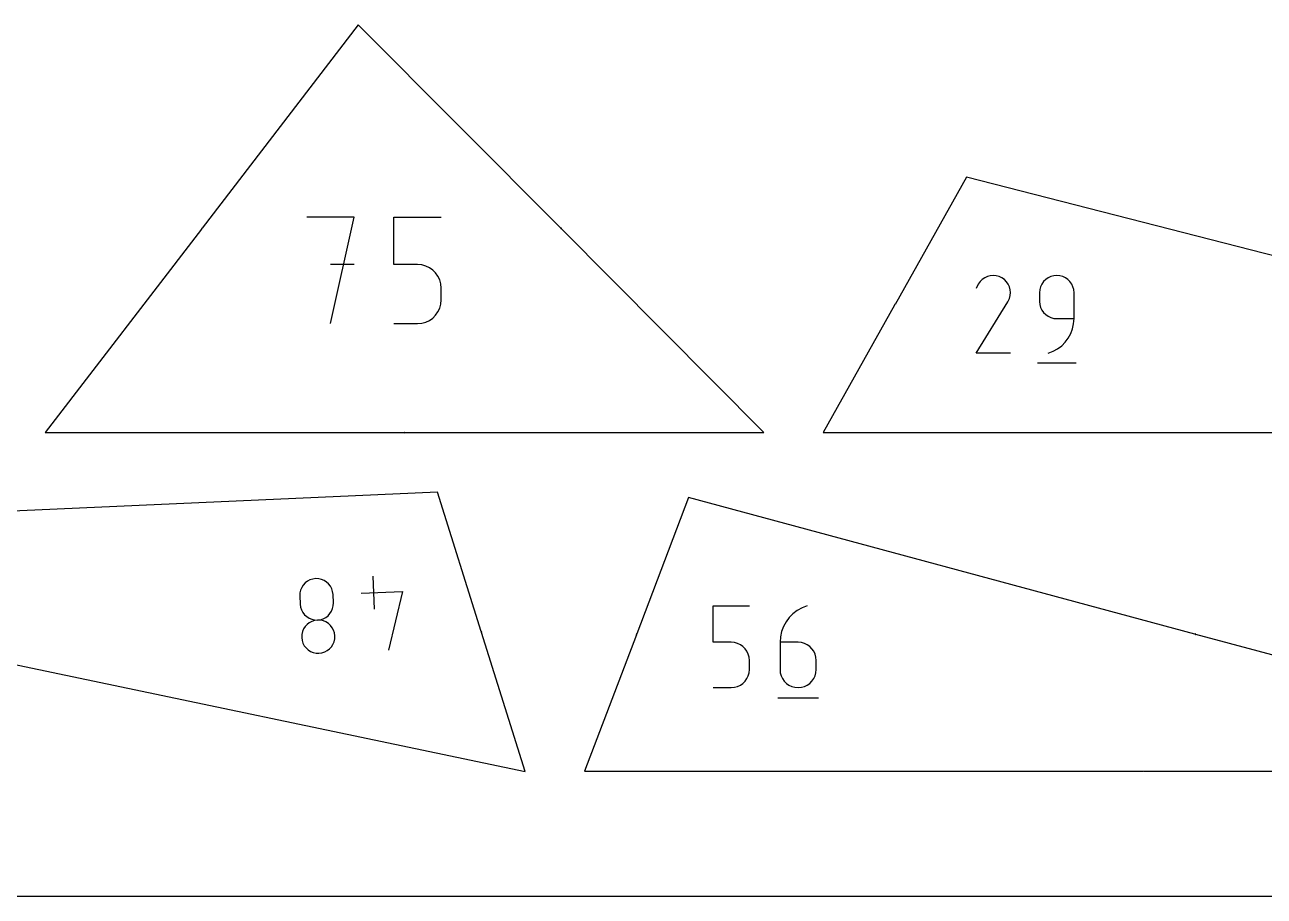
# Model space of a CAD drawing. Extents: x 0 to 200, y 0 to 297.
# Drawn here: x 39.5 to 105.9, y 0 to 46.6 of the extents above; entities that cross this region are included whole.
import ezdxf

# ---------------------------------------------------------------- set-up
doc = ezdxf.new("R2010")
doc.units = 0

msp = doc.modelspace()

# ---------------------------------------------------------------- linework, layer by layer
at = {"layer": 'annotation', "color": 1}
for p, q in [((57.158679, 36.338413), (54.62571, 36.338413)), ((55.892373, 30.642358), (57.158679, 36.338413)), ((59.294878, 33.801872), (59.294878, 36.338413)), ((59.294878, 36.338413), (61.824632, 36.338413)), ((48.999283, 35.731939), (48.995156, 35.726564)), ((49.009307, 35.719969), (48.999283, 35.731939)), ((49.004666, 35.727805), (49.002602, 35.725118)), ((68.233974, 35.725759), (68.235863, 35.723861)), ((68.235863, 35.723861), (68.235863, 35.723861)), ((68.235863, 35.723861), (68.236233, 35.723551)), ((68.236233, 35.723551), (68.23664, 35.723318)), ((68.23664, 35.723318), (68.237075, 35.723163)), ((68.237075, 35.723163), (68.237526, 35.723084)), ((68.237526, 35.723084), (68.237983, 35.723083)), ((68.237983, 35.723083), (68.238435, 35.72316)), ((68.238435, 35.72316), (68.238871, 35.723314)), ((68.238714, 35.730478), (68.242519, 35.734267)), ((68.240603, 35.728581), (68.238714, 35.730478)), ((68.238871, 35.723314), (68.23928, 35.723546)), ((68.23928, 35.723546), (68.239652, 35.723855)), ((68.239652, 35.723855), (68.240597, 35.724796)), ((68.240597, 35.724796), (68.240908, 35.725167)), ((68.240597, 35.724796), (68.240597, 35.724796)), ((68.240912, 35.728209), (68.240603, 35.728581)), ((68.240908, 35.725167), (68.241141, 35.725574)), ((68.241143, 35.727801), (68.240912, 35.728209)), ((68.241141, 35.725574), (68.241296, 35.726009)), ((68.241298, 35.727366), (68.241143, 35.727801)), ((68.241296, 35.726009), (68.241374, 35.726459)), ((68.241375, 35.726915), (68.241298, 35.727366)), ((68.241374, 35.726459), (68.241375, 35.726915)), ((68.242519, 35.734267), (68.246298, 35.730472)), ((68.242835, 35.716859), (68.253271, 35.723467)), ((68.249466, 35.719679), (68.247575, 35.721578)), ((68.253271, 35.723467), (68.249488, 35.727267)), ((57.158679, 33.801872), (55.892373, 33.801872)), ((60.559755, 33.801872), (59.294878, 33.801872)), ((60.78687, 33.78157), (60.559755, 33.801872)), ((61.000731, 33.723019), (60.78687, 33.78157)), ((61.197744, 33.62975), (61.000731, 33.723019)), ((61.374311, 33.505293), (61.197744, 33.62975)), ((61.526838, 33.35318), (61.374311, 33.505293)), ((61.65173, 33.176941), (61.526838, 33.35318)), ((91.221332, 33.205416), (91.06939, 33.164652)), ((91.378448, 33.220004), (91.221332, 33.205416)), ((91.537231, 33.207505), (91.378448, 33.220004)), ((91.694172, 33.167009), (91.537231, 33.207505)), ((94.620452, 33.205207), (94.464483, 33.162256)), ((94.786057, 33.220105), (94.620452, 33.205207)), ((94.952005, 33.205207), (94.786057, 33.220105)), ((94.786057, 33.220105), (94.786057, 33.220105)), ((95.108156, 33.162256), (94.952005, 33.205207)), ((61.745389, 32.980108), (61.65173, 33.176941)), ((61.804222, 32.766211), (61.745389, 32.980108)), ((61.824632, 32.538781), (61.804222, 32.766211)), ((61.824632, 31.908664), (61.824632, 32.538781)), ((61.824632, 32.538781), (61.824632, 32.538781)), ((90.583546, 32.758075), (90.462379, 32.525644)), ((90.679701, 32.894425), (90.583546, 32.758075)), ((90.795066, 33.008246), (90.679701, 32.894425)), ((90.926132, 33.098625), (90.795066, 33.008246)), ((91.06939, 33.164652), (90.926132, 33.098625)), ((91.845762, 33.097602), (91.694172, 33.167009)), ((91.981343, 33.001327), (91.845762, 33.097602)), ((91.845762, 33.097602), (91.845762, 33.097602)), ((92.094703, 32.885797), (91.981343, 33.001327)), ((92.184835, 32.754553), (92.094703, 32.885797)), ((92.250731, 32.611136), (92.184835, 32.754553)), ((92.291381, 32.459087), (92.250731, 32.611136)), ((93.921203, 32.618377), (93.878265, 32.462106)), ((93.989553, 32.762307), (93.921203, 32.618377)), ((94.080685, 32.891279), (93.989553, 32.762307)), ((94.19197, 33.002674), (94.080685, 32.891279)), ((94.32078, 33.093872), (94.19197, 33.002674)), ((94.464483, 33.162256), (94.32078, 33.093872)), ((95.251914, 33.093872), (95.108156, 33.162256)), ((95.38068, 33.002674), (95.251914, 33.093872)), ((95.491858, 32.891279), (95.38068, 33.002674)), ((95.582851, 32.762307), (95.491858, 32.891279)), ((95.651062, 32.618377), (95.582851, 32.762307)), ((95.693892, 32.462106), (95.651062, 32.618377)), ((61.80421, 31.681124), (61.824632, 31.908664)), ((92.18138, 31.835386), (92.251787, 31.986556)), ((92.251787, 31.986556), (92.292918, 32.143256)), ((92.30578, 32.301947), (92.291381, 32.459087)), ((92.292918, 32.143256), (92.30578, 32.301947)), ((93.878265, 32.462106), (93.863368, 32.296113)), ((93.863368, 32.296113), (93.863368, 31.834117)), ((95.708747, 32.296113), (95.693892, 32.462106)), ((95.708747, 30.910385), (95.708747, 32.296113)), ((95.708747, 32.296113), (95.708747, 32.296113)), ((61.526721, 31.092924), (61.65165, 31.26967)), ((61.65165, 31.26967), (61.745348, 31.466931)), ((61.745348, 31.466931), (61.80421, 31.681124)), ((86.105261, 31.646019), (86.103948, 31.643679)), ((86.105535, 31.646419), (86.105261, 31.646019)), ((86.105866, 31.646754), (86.105535, 31.646419)), ((86.106243, 31.647021), (86.105866, 31.646754)), ((86.106658, 31.647218), (86.106243, 31.647021)), ((86.107098, 31.647342), (86.106658, 31.647218)), ((86.107553, 31.64739), (86.107098, 31.647342)), ((86.108014, 31.647358), (86.107553, 31.64739)), ((86.10847, 31.647246), (86.108014, 31.647358)), ((86.10891, 31.647048), (86.10847, 31.647246)), ((86.10931, 31.646774), (86.10891, 31.647048)), ((86.10891, 31.647048), (86.10891, 31.647048)), ((86.109941, 31.643394), (86.109284, 31.642222)), ((86.109284, 31.642222), (86.109941, 31.643394)), ((86.109646, 31.646444), (86.10931, 31.646774)), ((86.109914, 31.646066), (86.109646, 31.646444)), ((86.109888, 31.653974), (86.109885, 31.653687)), ((86.109885, 31.653687), (86.109932, 31.653401)), ((86.109939, 31.654256), (86.109888, 31.653974)), ((86.110111, 31.645652), (86.109914, 31.646066)), ((86.109932, 31.653401), (86.110029, 31.653123)), ((86.110038, 31.654526), (86.109939, 31.654256)), ((86.109941, 31.643394), (86.110139, 31.643836)), ((86.110215, 31.643793), (86.109941, 31.643394)), ((86.109941, 31.643394), (86.109941, 31.643394)), ((86.110029, 31.653123), (86.110179, 31.65286)), ((86.110182, 31.654777), (86.110038, 31.654526)), ((86.110236, 31.645211), (86.110111, 31.645652)), ((86.110139, 31.643836), (86.110253, 31.644293)), ((86.110179, 31.65286), (86.110179, 31.65286)), ((86.110179, 31.65286), (86.110903, 31.651924)), ((86.11037, 31.655004), (86.110182, 31.654777)), ((86.110546, 31.644128), (86.110215, 31.643793)), ((86.110284, 31.644755), (86.110236, 31.645211)), ((86.110253, 31.644293), (86.110284, 31.644755)), ((86.110603, 31.655198), (86.11037, 31.655004)), ((86.110924, 31.644396), (86.110546, 31.644128)), ((86.110705, 31.655265), (86.110603, 31.655198)), ((86.110603, 31.655198), (86.110603, 31.655198)), ((86.110813, 31.655323), (86.110705, 31.655265)), ((86.110926, 31.655374), (86.110813, 31.655323)), ((86.110903, 31.651924), (86.11171, 31.651072)), ((86.111338, 31.644593), (86.110924, 31.644396)), ((86.111042, 31.655416), (86.110926, 31.655374)), ((86.111161, 31.65545), (86.111042, 31.655416)), ((86.111283, 31.655475), (86.111161, 31.65545)), ((86.111407, 31.655491), (86.111283, 31.655475)), ((86.111778, 31.644717), (86.111338, 31.644593)), ((86.111531, 31.655498), (86.111407, 31.655491)), ((86.111656, 31.655496), (86.111531, 31.655498)), ((86.112836, 31.655368), (86.111656, 31.655496)), ((86.111656, 31.655496), (86.111656, 31.655496)), ((86.11171, 31.651072), (86.112594, 31.650311)), ((86.112234, 31.644764), (86.111778, 31.644717)), ((86.112695, 31.644733), (86.112234, 31.644764)), ((86.112594, 31.650311), (86.113547, 31.649644)), ((86.11315, 31.64462), (86.112695, 31.644733)), ((86.113986, 31.655123), (86.112836, 31.655368)), ((86.113591, 31.644423), (86.11315, 31.64462)), ((86.113547, 31.649644), (86.11456, 31.649075)), ((86.114762, 31.643766), (86.113591, 31.644423)), ((86.113591, 31.644423), (86.113591, 31.644423)), ((86.115098, 31.654766), (86.113986, 31.655123)), ((86.114474, 31.637775), (86.115787, 31.640115)), ((86.11456, 31.649075), (86.115627, 31.64861)), ((86.11516, 31.643493), (86.114762, 31.643766)), ((86.116165, 31.654301), (86.115098, 31.654766)), ((86.115494, 31.643163), (86.11516, 31.643493)), ((86.115761, 31.642786), (86.115494, 31.643163)), ((86.115627, 31.64861), (86.116738, 31.648252)), ((86.115958, 31.642372), (86.115761, 31.642786)), ((86.115787, 31.640115), (86.115985, 31.640557)), ((86.115787, 31.640115), (86.115787, 31.640115)), ((86.116082, 31.641932), (86.115958, 31.642372)), ((86.115985, 31.640557), (86.116098, 31.641014)), ((86.11613, 31.641476), (86.116082, 31.641932)), ((86.116098, 31.641014), (86.11613, 31.641476)), ((86.117178, 31.653733), (86.116165, 31.654301)), ((86.116738, 31.648252), (86.117887, 31.648006)), ((86.11813, 31.653065), (86.117178, 31.653733)), ((86.117887, 31.648006), (86.119066, 31.647876)), ((86.119014, 31.652303), (86.11813, 31.653065)), ((86.119821, 31.65145), (86.119014, 31.652303)), ((86.119066, 31.647876), (86.119066, 31.647876)), ((86.119066, 31.647876), (86.119191, 31.647873)), ((86.119191, 31.647873), (86.119315, 31.64788)), ((86.119315, 31.64788), (86.119438, 31.647896)), ((86.119438, 31.647896), (86.119559, 31.647921)), ((86.119559, 31.647921), (86.119678, 31.647955)), ((86.119678, 31.647955), (86.119795, 31.647998)), ((86.119795, 31.647998), (86.119909, 31.648049)), ((86.120543, 31.650511), (86.119821, 31.65145)), ((86.119909, 31.648049), (86.12002, 31.648109)), ((86.12002, 31.648109), (86.120127, 31.648177)), ((86.120127, 31.648177), (86.120356, 31.648371)), ((86.120127, 31.648177), (86.120127, 31.648177)), ((86.120356, 31.648371), (86.120542, 31.648597)), ((86.120542, 31.648597), (86.120684, 31.648848)), ((86.120692, 31.650249), (86.120543, 31.650511)), ((86.120543, 31.650511), (86.120543, 31.650511)), ((86.120684, 31.648848), (86.120782, 31.649118)), ((86.120789, 31.649972), (86.120692, 31.650249)), ((86.120782, 31.649118), (86.120832, 31.649399)), ((86.120835, 31.649686), (86.120789, 31.649972)), ((86.120832, 31.649399), (86.120835, 31.649686)), ((90.459774, 29.064972), (92.164964, 31.81011)), ((92.164964, 31.81011), (92.167003, 31.812633)), ((92.164964, 31.81011), (92.164964, 31.81011)), ((92.167003, 31.812633), (92.168957, 31.815177)), ((92.168957, 31.815177), (92.170841, 31.817764)), ((92.170841, 31.817764), (92.172668, 31.820415)), ((92.172668, 31.820415), (92.174449, 31.823152)), ((92.174449, 31.823152), (92.176198, 31.825996)), ((92.176198, 31.825996), (92.177927, 31.828969)), ((92.177927, 31.828969), (92.179651, 31.832091)), ((92.179651, 31.832091), (92.18138, 31.835386)), ((92.18138, 31.835386), (92.18138, 31.835386)), ((93.863368, 31.834117), (93.863368, 31.834117)), ((93.863368, 31.834117), (93.878265, 31.668133)), ((93.878265, 31.668133), (93.921203, 31.511886)), ((93.921203, 31.511886), (93.989553, 31.36799)), ((93.989553, 31.36799), (94.080685, 31.239059)), ((94.080685, 31.239059), (94.19197, 31.127708)), ((59.294878, 30.642358), (60.559755, 30.642358)), ((60.559755, 30.642358), (60.786776, 30.66277)), ((60.559755, 30.642358), (60.559755, 30.642358)), ((60.786776, 30.66277), (61.000587, 30.721616)), ((61.000587, 30.721616), (61.197585, 30.815314)), ((61.197585, 30.815314), (61.374164, 30.940277)), ((61.374164, 30.940277), (61.526721, 31.092924)), ((94.19197, 31.127708), (94.32078, 31.036551)), ((94.32078, 31.036551), (94.464483, 30.968202)), ((94.464483, 30.968202), (94.620452, 30.925275)), ((94.620452, 30.925275), (94.786057, 30.910385)), ((94.786057, 30.910385), (95.708747, 30.910385)), ((95.6287, 30.36096), (95.688318, 30.630235)), ((95.688318, 30.630235), (95.708747, 30.910385)), ((95.239742, 29.652253), (95.401909, 29.868583)), ((95.401909, 29.868583), (95.532396, 30.105948)), ((95.532396, 30.105948), (95.6287, 30.36096)), ((94.588183, 29.163334), (94.830376, 29.296242)), ((94.830376, 29.296242), (95.048396, 29.460344)), ((95.048396, 29.460344), (95.239742, 29.652253)), ((92.305152, 29.064972), (90.459774, 29.064972)), ((93.748064, 28.545619), (95.825614, 28.545619)), ((94.324322, 29.065006), (94.588183, 29.163334)), ((94.324322, 29.065006), (94.324322, 29.065006)), ((59.857689, 24.818812), (59.857646, 24.81833)), ((59.857646, 24.81833), (59.857646, 24.816996)), ((59.857646, 24.816996), (59.857646, 24.816996)), ((59.857646, 24.816996), (59.857689, 24.816515)), ((59.863002, 24.808952), (59.857646, 24.808952)), ((59.857814, 24.819265), (59.857689, 24.818812)), ((59.857689, 24.816515), (59.857814, 24.816062)), ((59.858012, 24.819683), (59.857814, 24.819265)), ((59.857814, 24.816062), (59.858012, 24.815645)), ((59.858277, 24.820057), (59.858012, 24.819683)), ((59.858012, 24.815645), (59.858277, 24.815272)), ((59.8586, 24.82038), (59.858277, 24.820057)), ((59.858277, 24.815272), (59.8586, 24.81495)), ((59.858974, 24.820645), (59.8586, 24.82038)), ((59.8586, 24.81495), (59.858973, 24.814687)), ((59.858973, 24.814687), (59.85939, 24.814489)), ((59.859391, 24.820843), (59.858974, 24.820645)), ((59.85939, 24.814489), (59.859843, 24.814365)), ((59.859843, 24.820968), (59.859391, 24.820843)), ((59.860324, 24.821011), (59.859843, 24.820968)), ((59.859843, 24.814365), (59.860324, 24.814322)), ((59.863002, 24.821011), (59.860324, 24.821011)), ((59.860324, 24.821011), (59.860324, 24.821011)), ((59.860324, 24.814322), (59.863002, 24.814322)), ((59.863002, 24.814322), (59.863002, 24.808952)), ((59.870205, 24.821011), (59.867524, 24.808952)), ((59.867524, 24.814322), (59.870205, 24.814322)), ((59.867524, 24.808952), (59.872887, 24.808952)), ((54.440426, 16.650555), (54.35818, 16.522914)), ((54.542822, 16.762114), (54.440426, 16.650555)), ((54.662947, 16.855), (54.542822, 16.762114)), ((54.798379, 16.92662), (54.662947, 16.855)), ((54.946698, 16.974384), (54.798379, 16.92662)), ((55.105483, 16.9957), (54.946698, 16.974384)), ((55.265529, 16.988504), (55.105483, 16.9957)), ((55.105483, 16.9957), (55.105483, 16.9957)), ((55.41749, 16.954038), (55.265529, 16.988504)), ((55.558724, 16.89467), (55.41749, 16.954038)), ((55.686589, 16.812767), (55.558724, 16.89467)), ((55.798446, 16.710696), (55.686589, 16.812767)), ((55.891653, 16.590825), (55.798446, 16.710696)), ((55.963569, 16.455522), (55.891653, 16.590825)), ((58.159336, 17.130818), (58.238006, 15.354407)), ((54.263825, 16.229752), (54.256557, 16.069414)), ((54.256557, 16.069414), (54.276152, 15.626942)), ((54.298506, 16.381782), (54.263825, 16.229752)), ((54.35818, 16.522914), (54.298506, 16.381782)), ((56.011554, 16.307152), (55.963569, 16.455522)), ((56.032967, 16.148084), (56.011554, 16.307152)), ((56.032967, 16.148084), (56.032967, 16.148084)), ((56.052563, 15.705612), (56.032967, 16.148084)), ((57.533001, 16.212127), (59.75389, 16.310482)), ((59.75389, 16.310482), (59.004695, 13.160603)), ((54.276152, 15.626942), (54.276152, 15.626942)), ((54.276152, 15.626942), (54.29756, 15.467796)), ((54.29756, 15.467796), (54.345534, 15.319218)), ((54.345534, 15.319218), (54.417437, 15.183613)), ((55.951016, 15.251641), (56.01065, 15.393061)), ((56.01065, 15.393061), (56.045304, 15.545263)), ((56.045304, 15.545263), (56.052563, 15.705612)), ((76.385788, 13.586161), (76.385788, 15.532129)), ((76.385788, 15.532129), (78.32655, 15.532129)), ((80.889795, 15.287463), (80.660219, 15.114338)), ((81.144887, 15.4279), (80.889795, 15.287463)), ((81.422877, 15.532129), (81.144887, 15.4279)), ((81.422877, 15.532129), (81.422877, 15.532129)), ((54.417437, 15.183613), (54.510633, 15.063385)), ((54.510633, 15.063385), (54.622486, 14.960938)), ((54.622486, 14.960938), (54.750359, 14.878679)), ((54.76123, 14.635718), (54.641123, 14.542437)), ((54.750359, 14.878679), (54.891616, 14.819011)), ((54.896648, 14.707672), (54.76123, 14.635718)), ((54.891616, 14.819011), (55.043621, 14.784339)), ((55.044957, 14.755667), (54.896648, 14.707672)), ((55.043621, 14.784339), (55.203737, 14.777068)), ((55.203737, 14.777068), (55.044957, 14.755667)), ((55.203737, 14.777068), (55.362583, 14.798473)), ((55.203737, 14.777068), (55.203737, 14.777068)), ((55.363788, 14.769786), (55.203737, 14.777068)), ((55.203737, 14.777068), (55.203737, 14.777068)), ((55.362583, 14.798473), (55.510927, 14.846466)), ((55.515758, 14.73509), (55.363788, 14.769786)), ((55.510927, 14.846466), (55.646356, 14.918415)), ((55.657007, 14.675388), (55.515758, 14.73509)), ((55.646356, 14.918415), (55.766455, 15.011683)), ((55.78489, 14.593089), (55.657007, 14.675388)), ((55.766455, 15.011683), (55.868813, 15.123636)), ((55.868813, 15.123636), (55.951016, 15.251641)), ((80.288091, 14.684095), (80.150776, 14.434015)), ((80.458778, 14.912042), (80.288091, 14.684095)), ((80.660219, 15.114338), (80.458778, 14.912042)), ((54.362186, 14.008698), (54.354922, 13.848274)), ((54.396858, 14.160959), (54.362186, 14.008698)), ((54.456517, 14.302424), (54.396858, 14.160959)), ((54.538745, 14.430461), (54.456517, 14.302424)), ((54.641123, 14.542437), (54.538745, 14.430461)), ((55.896765, 14.490602), (55.78489, 14.593089)), ((55.98999, 14.370336), (55.896765, 14.490602)), ((56.061921, 14.234698), (55.98999, 14.370336)), ((56.109916, 14.086098), (56.061921, 14.234698)), ((56.131333, 13.926944), (56.109916, 14.086098)), ((63.973654, 14.145346), (63.97359, 14.144889)), ((63.97359, 14.144889), (63.973608, 14.144419)), ((63.973608, 14.144419), (63.973711, 14.143948)), ((63.973793, 14.145782), (63.973654, 14.145346)), ((63.973711, 14.143948), (63.973711, 14.143948)), ((63.973711, 14.143948), (63.973896, 14.143502)), ((63.974003, 14.146186), (63.973793, 14.145782)), ((63.973896, 14.143502), (63.97415, 14.143107)), ((63.97428, 14.146551), (63.974003, 14.146186)), ((63.97415, 14.143107), (63.974463, 14.142768)), ((63.974618, 14.146865), (63.97428, 14.146551)), ((63.974463, 14.142768), (63.974827, 14.14249)), ((63.975013, 14.14712), (63.974618, 14.146865)), ((63.974827, 14.14249), (63.975231, 14.142279)), ((63.97546, 14.147305), (63.975013, 14.14712)), ((63.975231, 14.142279), (63.975667, 14.142138)), ((63.976733, 14.147705), (63.97546, 14.147305)), ((63.97546, 14.147305), (63.97546, 14.147305)), ((63.975667, 14.142138), (63.976124, 14.142074)), ((63.97587, 14.137076), (63.976673, 14.13452)), ((63.976124, 14.142074), (63.976593, 14.142091)), ((63.976593, 14.142091), (63.977066, 14.142194)), ((63.976673, 14.13452), (63.976673, 14.13452)), ((63.976673, 14.13452), (63.976859, 14.134074)), ((63.977206, 14.147809), (63.976733, 14.147705)), ((63.976859, 14.134074), (63.977113, 14.13368)), ((63.977066, 14.142194), (63.978339, 14.142594)), ((63.977113, 14.13368), (63.977428, 14.133341)), ((63.977676, 14.147826), (63.977206, 14.147809)), ((63.977428, 14.133341), (63.977792, 14.133064)), ((63.978134, 14.147762), (63.977676, 14.147826)), ((63.977792, 14.133064), (63.978198, 14.132852)), ((63.97857, 14.147622), (63.978134, 14.147762)), ((63.978198, 14.132852), (63.978634, 14.132712)), ((63.978339, 14.142594), (63.978786, 14.14278)), ((63.978339, 14.142594), (63.978339, 14.142594)), ((63.978975, 14.14741), (63.97857, 14.147622)), ((63.978634, 14.132712), (63.979092, 14.132648)), ((63.978786, 14.14278), (63.979181, 14.143034)), ((63.97934, 14.147133), (63.978975, 14.14741)), ((63.979092, 14.132648), (63.979562, 14.132665)), ((63.979181, 14.143034), (63.979521, 14.143349)), ((63.979655, 14.146794), (63.97934, 14.147133)), ((63.979521, 14.143349), (63.979798, 14.143714)), ((63.979562, 14.132665), (63.980035, 14.132768)), ((63.979909, 14.1464), (63.979655, 14.146794)), ((63.979798, 14.143714), (63.98001, 14.144119)), ((63.980095, 14.145954), (63.979909, 14.1464)), ((63.980039, 14.147352), (63.979975, 14.146895)), ((63.979975, 14.146895), (63.979992, 14.146425)), ((63.979992, 14.146425), (63.980095, 14.145954)), ((63.98001, 14.144119), (63.98015, 14.144555)), ((63.980035, 14.132768), (63.981308, 14.133168)), ((63.98018, 14.147788), (63.980039, 14.147352)), ((63.980198, 14.145482), (63.980095, 14.145954)), ((63.980095, 14.145954), (63.980095, 14.145954)), ((63.980095, 14.145954), (63.980095, 14.145954)), ((63.980095, 14.145954), (63.98028, 14.145508)), ((63.98015, 14.144555), (63.980215, 14.145012)), ((63.980392, 14.148194), (63.98018, 14.147788)), ((63.980215, 14.145012), (63.980198, 14.145482)), ((63.98028, 14.145508), (63.980535, 14.145113)), ((63.98067, 14.148558), (63.980392, 14.148194)), ((63.980535, 14.145113), (63.980849, 14.144775)), ((63.981009, 14.148873), (63.98067, 14.148558)), ((63.980849, 14.144775), (63.981214, 14.144497)), ((63.981404, 14.149128), (63.981009, 14.148873)), ((63.981214, 14.144497), (63.98162, 14.144286)), ((63.981308, 14.133168), (63.981755, 14.133354)), ((63.981308, 14.133168), (63.981308, 14.133168)), ((63.981851, 14.149314), (63.981404, 14.149128)), ((63.98162, 14.144286), (63.982056, 14.144146)), ((63.981755, 14.133354), (63.98215, 14.133609)), ((63.982322, 14.149416), (63.981851, 14.149314)), ((63.981851, 14.149314), (63.981851, 14.149314)), ((63.982056, 14.144146), (63.982514, 14.144082)), ((63.98215, 14.133609), (63.982488, 14.133923)), ((63.982254, 14.139082), (63.98738, 14.140692)), ((63.983057, 14.136526), (63.982254, 14.139082)), ((63.98279, 14.149433), (63.982322, 14.149416)), ((63.982488, 14.133923), (63.982765, 14.134287)), ((63.982514, 14.144082), (63.982984, 14.144099)), ((63.982765, 14.134287), (63.982975, 14.134692)), ((63.983247, 14.149368), (63.98279, 14.149433)), ((63.982975, 14.134692), (63.983115, 14.135128)), ((63.982984, 14.144099), (63.983457, 14.144202)), ((63.983161, 14.136054), (63.983057, 14.136526)), ((63.983115, 14.135128), (63.983178, 14.135585)), ((63.983178, 14.135585), (63.983161, 14.136054)), ((63.983683, 14.149228), (63.983247, 14.149368)), ((63.983457, 14.144202), (63.983902, 14.144387)), ((63.983457, 14.144202), (63.983457, 14.144202)), ((63.984088, 14.149017), (63.983683, 14.149228)), ((63.983902, 14.144387), (63.984296, 14.144641)), ((63.984452, 14.148739), (63.984088, 14.149017)), ((63.984296, 14.144641), (63.984634, 14.144956)), ((63.984766, 14.1484), (63.984452, 14.148739)), ((63.984634, 14.144956), (63.984911, 14.14532)), ((63.985021, 14.148006), (63.984766, 14.1484)), ((63.984911, 14.14532), (63.985122, 14.145725)), ((63.985206, 14.14756), (63.985021, 14.148006)), ((63.985122, 14.145725), (63.985262, 14.146161)), ((63.985309, 14.147088), (63.985206, 14.14756)), ((63.985206, 14.14756), (63.985206, 14.14756)), ((63.985262, 14.146161), (63.985326, 14.146618)), ((63.985326, 14.146618), (63.985309, 14.147088)), ((63.98738, 14.140692), (63.988986, 14.135581)), ((72.275914, 14.014214), (72.27587, 14.013747)), ((72.27587, 14.013747), (72.275907, 14.013287)), ((72.275907, 14.013287), (72.276021, 14.012843)), ((72.276044, 14.014679), (72.275914, 14.014214)), ((72.276021, 14.012843), (72.276209, 14.012427)), ((72.276255, 14.015113), (72.276044, 14.014679)), ((72.276044, 14.014679), (72.276044, 14.014679)), ((72.276209, 14.012427), (72.276464, 14.012047)), ((72.276532, 14.015493), (72.276255, 14.015113)), ((72.276464, 14.012047), (72.276783, 14.011714)), ((72.276865, 14.015812), (72.276532, 14.015493)), ((72.276783, 14.011714), (72.277161, 14.011438)), ((72.277245, 14.016068), (72.276865, 14.015812)), ((72.277161, 14.011438), (72.277594, 14.011227)), ((72.277661, 14.016255), (72.277245, 14.016068)), ((72.277594, 14.011227), (72.277594, 14.011227)), ((72.277594, 14.011227), (72.27806, 14.011097)), ((72.278104, 14.01637), (72.277661, 14.016255)), ((72.27806, 14.011097), (72.278528, 14.011052)), ((72.278564, 14.016408), (72.278104, 14.01637)), ((72.278528, 14.011052), (72.278989, 14.011089)), ((72.27903, 14.016364), (72.278564, 14.016408)), ((72.280487, 14.026429), (72.278584, 14.021416)), ((72.278989, 14.011089), (72.279433, 14.011204)), ((72.279494, 14.016234), (72.27903, 14.016364)), ((72.279433, 14.011204), (72.279849, 14.011391)), ((72.279494, 14.016234), (72.279494, 14.016234)), ((72.279929, 14.016023), (72.279494, 14.016234)), ((72.279849, 14.011391), (72.28023, 14.011647)), ((72.280309, 14.015746), (72.279929, 14.016023)), ((72.28023, 14.011647), (72.280563, 14.011966)), ((72.280629, 14.015412), (72.280309, 14.015746)), ((72.29081, 14.019645), (72.280487, 14.026429)), ((72.280563, 14.011966), (72.28084, 14.012345)), ((72.280885, 14.015032), (72.280629, 14.015412)), ((72.28084, 14.012345), (72.281051, 14.012779)), ((72.280921, 14.012314), (72.280877, 14.011847)), ((72.280877, 14.011847), (72.280914, 14.011387)), ((72.281073, 14.014615), (72.280885, 14.015032)), ((72.280914, 14.011387), (72.281029, 14.010943)), ((72.281051, 14.012779), (72.280921, 14.012314)), ((72.281029, 14.010943), (72.281217, 14.010527)), ((72.281051, 14.012779), (72.281181, 14.013244)), ((72.281262, 14.013214), (72.281051, 14.012779)), ((72.281051, 14.012779), (72.281051, 14.012779)), ((72.281051, 14.012779), (72.281051, 14.012779)), ((72.281188, 14.014172), (72.281073, 14.014615)), ((72.281181, 14.013244), (72.281225, 14.013711)), ((72.281225, 14.013711), (72.281188, 14.014172)), ((72.281217, 14.010527), (72.281473, 14.010147)), ((72.281539, 14.013593), (72.281262, 14.013214)), ((72.281473, 14.010147), (72.281793, 14.009813)), ((72.281873, 14.013912), (72.281539, 14.013593)), ((72.281793, 14.009813), (72.282173, 14.009536)), ((72.282253, 14.014168), (72.281873, 14.013912)), ((72.282173, 14.009536), (72.282608, 14.009325)), ((72.282669, 14.014355), (72.282253, 14.014168)), ((72.282608, 14.009325), (72.283855, 14.008851)), ((72.283113, 14.01447), (72.282669, 14.014355)), ((72.283574, 14.014507), (72.283113, 14.01447)), ((72.284042, 14.014462), (72.283574, 14.014507)), ((72.283855, 14.008851), (72.283855, 14.008851)), ((72.283855, 14.008851), (72.28432, 14.008721)), ((72.284508, 14.014332), (72.284042, 14.014462)), ((72.28432, 14.008721), (72.284788, 14.008677)), ((72.285755, 14.013859), (72.284508, 14.014332)), ((72.284508, 14.014332), (72.284508, 14.014332)), ((72.285507, 14.024524), (72.284556, 14.022018)), ((72.284788, 14.008677), (72.285248, 14.008714)), ((72.285248, 14.008714), (72.28569, 14.008829)), ((72.28569, 14.008829), (72.286106, 14.009017)), ((72.28619, 14.013647), (72.285755, 14.013859)), ((72.286106, 14.009017), (72.286485, 14.009273)), ((72.286569, 14.01337), (72.28619, 14.013647)), ((72.286485, 14.009273), (72.286818, 14.009593)), ((72.286888, 14.013037), (72.286569, 14.01337)), ((72.286818, 14.009593), (72.287094, 14.009972)), ((72.287143, 14.012657), (72.286888, 14.013037)), ((72.287094, 14.009972), (72.287305, 14.010406)), ((72.287329, 14.012241), (72.287143, 14.012657)), ((72.287305, 14.010406), (72.287435, 14.010871)), ((72.287305, 14.010406), (72.287305, 14.010406)), ((72.287443, 14.011798), (72.287329, 14.012241)), ((72.287435, 14.010871), (72.28748, 14.011338)), ((72.28748, 14.011338), (72.287443, 14.011798)), ((80.049452, 14.16532), (79.986737, 13.881529)), ((80.150776, 14.434015), (80.049452, 14.16532)), ((102.197392, 14.013329), (102.199979, 14.012631)), ((102.199135, 14.01979), (102.200535, 14.024977)), ((102.201722, 14.019092), (102.199135, 14.01979)), ((102.199979, 14.012631), (102.199979, 14.012631)), ((102.199979, 14.012631), (102.200454, 14.012548)), ((102.200454, 14.012548), (102.200924, 14.01255)), ((102.200535, 14.024977), (102.205708, 14.023581)), ((102.200924, 14.01255), (102.201378, 14.012633)), ((102.201378, 14.012633), (102.201808, 14.012791)), ((102.202175, 14.018925), (102.201722, 14.019092)), ((102.201808, 14.012791), (102.202204, 14.013019)), ((102.20258, 14.018688), (102.202175, 14.018925)), ((102.202204, 14.013019), (102.202557, 14.013312)), ((102.202557, 14.013312), (102.202858, 14.013663)), ((102.202932, 14.018388), (102.20258, 14.018688)), ((102.202858, 14.013663), (102.203096, 14.014069)), ((102.203224, 14.018036), (102.202932, 14.018388)), ((102.203096, 14.014069), (102.203264, 14.014523)), ((102.203452, 14.017641), (102.203224, 14.018036)), ((102.203264, 14.014523), (102.203611, 14.015811)), ((102.20361, 14.017212), (102.203452, 14.017641)), ((102.203693, 14.016758), (102.20361, 14.017212)), ((102.203611, 14.015811), (102.203695, 14.016288)), ((102.203611, 14.015811), (102.203611, 14.015811)), ((102.203695, 14.016288), (102.203693, 14.016758)), ((102.206933, 14.010755), (102.209519, 14.010057)), ((102.209519, 14.010057), (102.209519, 14.010057)), ((102.209519, 14.010057), (102.209996, 14.009974)), ((102.211263, 14.016518), (102.209968, 14.016868)), ((102.209968, 14.016868), (102.211263, 14.016518)), ((102.209996, 14.009974), (102.210466, 14.009976)), ((102.212659, 14.021691), (102.210072, 14.022389)), ((102.210466, 14.009976), (102.210921, 14.010058)), ((102.210921, 14.010058), (102.211351, 14.010216)), ((102.211717, 14.016351), (102.211263, 14.016518)), ((102.211263, 14.016518), (102.211263, 14.016518)), ((102.211263, 14.016518), (102.211739, 14.016434)), ((102.211351, 14.010216), (102.211746, 14.010444)), ((102.212122, 14.016112), (102.211717, 14.016351)), ((102.211739, 14.016434), (102.212209, 14.016437)), ((102.211746, 14.010444), (102.212099, 14.010736)), ((102.212099, 14.010736), (102.212398, 14.011086)), ((102.212473, 14.015812), (102.212122, 14.016112)), ((102.212209, 14.016437), (102.212664, 14.01652)), ((102.212398, 14.011086), (102.212636, 14.01149)), ((102.212765, 14.015459), (102.212473, 14.015812)), ((102.212636, 14.01149), (102.212803, 14.011942)), ((102.213113, 14.021524), (102.212659, 14.021691)), ((102.212664, 14.01652), (102.213094, 14.016678)), ((102.212993, 14.015064), (102.212765, 14.015459)), ((102.212803, 14.011942), (102.213152, 14.013237)), ((102.213151, 14.014634), (102.212993, 14.015064)), ((102.213094, 14.016678), (102.21349, 14.016906)), ((102.213518, 14.021285), (102.213113, 14.021524)), ((102.213233, 14.014181), (102.213151, 14.014634)), ((102.213152, 14.013237), (102.213236, 14.013712)), ((102.213152, 14.013237), (102.213152, 14.013237)), ((102.213236, 14.013712), (102.213233, 14.014181)), ((102.21349, 14.016906), (102.213843, 14.017199)), ((102.213869, 14.020985), (102.213518, 14.021285)), ((102.213843, 14.017199), (102.214143, 14.017551)), ((102.214161, 14.020632), (102.213869, 14.020985)), ((102.214143, 14.017551), (102.214381, 14.017956)), ((102.214389, 14.020237), (102.214161, 14.020632)), ((102.214381, 14.017956), (102.214548, 14.01841)), ((102.214547, 14.019807), (102.214389, 14.020237)), ((102.214629, 14.019353), (102.214547, 14.019807)), ((102.214548, 14.01841), (102.214632, 14.018885)), ((102.214548, 14.01841), (102.214548, 14.01841)), ((102.214632, 14.018885), (102.214629, 14.019353)), ((54.354922, 13.848274), (54.354922, 13.848274)), ((54.354922, 13.848274), (54.376298, 13.689866)), ((54.376298, 13.689866), (54.424247, 13.541847)), ((54.424247, 13.541847), (54.496132, 13.406645)), ((54.496132, 13.406645), (54.589316, 13.28669)), ((54.589316, 13.28669), (54.701161, 13.184412)), ((55.845134, 13.235074), (55.9475, 13.346839)), ((55.9475, 13.346839), (56.029716, 13.474561)), ((56.029716, 13.474561), (56.089368, 13.615589)), ((56.089368, 13.615589), (56.124044, 13.767267)), ((56.124044, 13.767267), (56.131333, 13.926944)), ((56.131333, 13.926944), (56.131333, 13.926944)), ((77.356169, 13.586161), (76.385788, 13.586161)), ((77.530406, 13.570586), (77.356169, 13.586161)), ((77.694475, 13.525667), (77.530406, 13.570586)), ((77.845618, 13.454113), (77.694475, 13.525667)), ((77.981076, 13.358633), (77.845618, 13.454113)), ((78.098091, 13.241936), (77.981076, 13.358633)), ((79.986737, 13.881529), (79.96525, 13.586161)), ((79.96525, 13.586161), (79.96525, 12.133741)), ((80.935631, 13.586161), (79.96525, 13.586161)), ((81.110156, 13.570586), (80.935631, 13.586161)), ((81.274379, 13.525667), (81.110156, 13.570586)), ((81.425566, 13.454113), (81.274379, 13.525667)), ((81.560988, 13.358633), (81.425566, 13.454113)), ((81.677913, 13.241936), (81.560988, 13.358633)), ((54.701161, 13.184412), (54.82903, 13.10224)), ((54.82903, 13.10224), (54.970286, 13.042604)), ((54.970286, 13.042604), (55.122291, 13.007934)), ((55.122291, 13.007934), (55.282407, 13.000658)), ((55.282407, 13.000658), (55.441254, 13.022059)), ((55.282407, 13.000658), (55.282407, 13.000658)), ((55.441254, 13.022059), (55.589599, 13.070031)), ((55.589599, 13.070031), (55.72503, 13.141921)), ((55.72503, 13.141921), (55.845134, 13.235074)), ((78.193904, 13.10673), (78.098091, 13.241936)), ((78.265758, 12.955725), (78.193904, 13.10673)), ((78.310892, 12.791628), (78.265758, 12.955725)), ((78.32655, 12.61715), (78.310892, 12.791628)), ((78.32655, 12.133741), (78.32655, 12.61715)), ((78.32655, 12.61715), (78.32655, 12.61715)), ((81.773609, 13.10673), (81.677913, 13.241936)), ((81.845345, 12.955725), (81.773609, 13.10673)), ((81.89039, 12.791628), (81.845345, 12.955725)), ((81.906012, 12.61715), (81.89039, 12.791628)), ((81.906012, 12.133741), (81.906012, 12.61715)), ((81.906012, 12.61715), (81.906012, 12.61715)), ((78.265726, 11.794855), (78.310883, 11.959178)), ((78.310883, 11.959178), (78.32655, 12.133741)), ((79.96525, 12.133741), (79.96525, 12.133741)), ((79.96525, 12.133741), (79.980917, 11.959178)), ((79.980917, 11.959178), (80.026074, 11.794855)), ((81.845345, 11.794855), (81.89039, 11.959178)), ((81.89039, 11.959178), (81.906012, 12.133741)), ((77.694364, 11.223069), (77.845496, 11.294951)), ((77.845496, 11.294951), (77.980963, 11.39082)), ((77.980963, 11.39082), (78.098, 11.507926)), ((78.098, 11.507926), (78.193843, 11.643521)), ((78.193843, 11.643521), (78.265726, 11.794855)), ((80.026074, 11.794855), (80.097957, 11.643521)), ((80.097957, 11.643521), (80.1938, 11.507926)), ((80.1938, 11.507926), (80.310837, 11.39082)), ((80.310837, 11.39082), (80.446304, 11.294951)), ((80.446304, 11.294951), (80.597436, 11.223069)), ((81.274379, 11.223069), (81.425566, 11.294951)), ((81.425566, 11.294951), (81.560988, 11.39082)), ((81.560988, 11.39082), (81.677913, 11.507926)), ((81.677913, 11.507926), (81.773609, 11.643521)), ((81.773609, 11.643521), (81.845345, 11.794855)), ((76.385788, 11.162264), (77.356169, 11.162264)), ((77.356169, 11.162264), (77.530334, 11.177923)), ((77.356169, 11.162264), (77.356169, 11.162264)), ((77.530334, 11.177923), (77.694364, 11.223069)), ((80.597436, 11.223069), (80.761466, 11.177923)), ((80.761466, 11.177923), (80.935631, 11.162264)), ((80.935631, 11.162264), (81.110156, 11.177923)), ((80.935631, 11.162264), (80.935631, 11.162264)), ((81.110156, 11.177923), (81.274379, 11.223069)), ((79.843713, 10.616031), (82.028645, 10.616031)), ((99.419527, 6.689995), (99.41949, 6.689534)), ((99.41949, 6.689534), (99.419532, 6.689078)), ((99.419492, 6.698931), (99.424849, 6.698931)), ((99.419647, 6.69045), (99.419527, 6.689995)), ((99.419532, 6.689078), (99.41965, 6.688637)), ((99.419851, 6.690889), (99.419647, 6.69045)), ((99.41965, 6.688637), (99.419841, 6.68822)), ((99.419841, 6.68822), (99.420103, 6.687839)), ((99.419856, 6.690898), (99.419851, 6.690889)), ((99.419851, 6.690889), (99.419851, 6.690889)), ((99.419861, 6.690907), (99.419856, 6.690898)), ((99.419866, 6.690916), (99.419861, 6.690907)), ((99.419871, 6.690924), (99.419866, 6.690916)), ((99.419876, 6.690932), (99.419871, 6.690924)), ((99.419882, 6.69094), (99.419876, 6.690932)), ((99.419887, 6.690947), (99.419882, 6.69094)), ((99.419893, 6.690955), (99.419887, 6.690947)), ((99.419899, 6.690962), (99.419893, 6.690955)), ((99.424849, 6.698931), (99.419899, 6.690962)), ((99.419899, 6.690962), (99.419899, 6.690962)), ((99.420103, 6.687839), (99.420432, 6.687504)), ((99.420432, 6.687504), (99.420825, 6.687224)), ((99.420825, 6.687224), (99.420825, 6.687224)), ((99.420825, 6.687224), (99.421265, 6.687023)), ((99.421265, 6.687023), (99.421721, 6.686905)), ((99.421721, 6.686905), (99.422182, 6.686869)), ((99.422182, 6.686869), (99.422638, 6.686911)), ((99.422638, 6.686911), (99.423079, 6.68703)), ((99.423079, 6.68703), (99.423495, 6.687221)), ((99.423495, 6.687221), (99.423876, 6.687484)), ((99.423876, 6.687484), (99.424211, 6.687814)), ((99.424211, 6.687814), (99.42449, 6.68821)), ((99.42449, 6.68821), (99.424841, 6.688885)), ((99.435066, 6.700439), (99.429035, 6.700439)), ((99.429417, 6.696732), (99.429373, 6.69625)), ((99.429373, 6.69625), (99.429373, 6.694915)), ((99.429373, 6.694915), (99.429373, 6.694915)), ((99.429373, 6.694915), (99.429417, 6.694434)), ((99.429541, 6.697185), (99.429417, 6.696732)), ((99.429417, 6.694434), (99.429541, 6.693981)), ((99.429739, 6.697603), (99.429541, 6.697185)), ((99.429541, 6.693981), (99.429739, 6.693564)), ((99.430003, 6.697977), (99.429739, 6.697603)), ((99.429739, 6.693564), (99.430003, 6.693191)), ((99.430326, 6.6983), (99.430003, 6.697977)), ((99.430003, 6.693191), (99.430326, 6.692868)), ((99.4307, 6.698565), (99.430326, 6.6983)), ((99.430326, 6.692868), (99.4307, 6.692605)), ((99.431117, 6.698764), (99.4307, 6.698565)), ((99.4307, 6.692605), (99.431117, 6.692407)), ((99.430707, 6.686869), (99.431474, 6.687156)), ((99.430707, 6.686869), (99.430707, 6.686869)), ((99.43157, 6.698888), (99.431117, 6.698764)), ((99.431117, 6.692407), (99.43157, 6.692283)), ((99.431474, 6.687156), (99.432179, 6.687544)), ((99.432052, 6.698931), (99.43157, 6.698888)), ((99.43157, 6.692283), (99.432052, 6.69224)), ((99.432533, 6.698888), (99.432052, 6.698931)), ((99.432052, 6.698931), (99.432052, 6.698931)), ((99.432052, 6.69224), (99.434731, 6.69224)), ((99.432179, 6.687544), (99.432812, 6.688022)), ((99.432986, 6.698764), (99.432533, 6.698888)), ((99.432812, 6.688022), (99.433368, 6.68858)), ((99.433403, 6.698565), (99.432986, 6.698764)), ((99.433368, 6.68858), (99.43384, 6.68921)), ((99.433777, 6.6983), (99.433403, 6.698565)), ((99.4341, 6.697977), (99.433777, 6.6983)), ((99.43384, 6.68921), (99.434219, 6.6899)), ((99.434364, 6.697603), (99.4341, 6.697977)), ((99.434219, 6.6899), (99.434498, 6.690642)), ((99.434563, 6.697185), (99.434364, 6.697603)), ((99.434498, 6.690642), (99.434671, 6.691425)), ((99.434688, 6.696732), (99.434563, 6.697185)), ((99.434671, 6.691425), (99.434731, 6.69224)), ((99.434731, 6.69625), (99.434688, 6.696732)), ((99.434731, 6.69224), (99.434731, 6.69625)), ((99.434731, 6.69625), (99.434731, 6.69625))]:
    msp.add_line(p, q, dxfattribs=at)
at = {"layer": 'boundary', "color": 5}
for p, q in [((57.381623, 46.634242), (49.018735, 35.744757)), ((68.225703, 35.742612), (57.381623, 46.634242)), ((89.945243, 38.479773), (86.125359, 31.66953)), ((116.568219, 31.653686), (89.945243, 38.479773)), ((48.987794, 35.704467), (40.624905, 24.814982)), ((49.018735, 35.744757), (48.98312, 35.740083)), ((48.98312, 35.740083), (48.987794, 35.704467)), ((68.261623, 35.742533), (68.225703, 35.742612)), ((68.261545, 35.706612), (68.261623, 35.742533)), ((79.105624, 24.814982), (68.261545, 35.706612)), ((86.100508, 31.625224), (82.280624, 24.814982)), ((86.125359, 31.66953), (86.090781, 31.659803)), ((86.090781, 31.659803), (86.100508, 31.625224)), ((40.624905, 24.814982), (59.839865, 24.814982)), ((59.839865, 24.814982), (59.865265, 24.789582)), ((59.865265, 24.789582), (59.890665, 24.814982)), ((59.890665, 24.814982), (79.105624, 24.814982)), ((82.280624, 24.814982), (112.735113, 24.814982)), ((61.632686, 21.614582), (34.175468, 20.39861)), ((63.973333, 14.165273), (61.632686, 21.614582)), ((75.062634, 21.341435), (72.292432, 14.040915)), ((102.181799, 14.023785), (75.062634, 21.341435)), ((64.005179, 14.148655), (63.973333, 14.165273)), ((63.988561, 14.116809), (64.005179, 14.148655)), ((66.329209, 6.6675), (63.988561, 14.116809)), ((72.27441, 13.99342), (69.504209, 6.6929)), ((72.292432, 14.040915), (72.259673, 14.026179)), ((72.259673, 14.026179), (72.27441, 13.99342)), ((102.212939, 14.041691), (102.181799, 14.023785)), ((102.230845, 14.010551), (102.212939, 14.041691)), ((129.35001, 6.6929), (102.230845, 14.010551)), ((36.523213, 12.918732), (66.329209, 6.6675)), ((69.504209, 6.6929), (99.401709, 6.6929)), ((99.401709, 6.6929), (99.427109, 6.6675)), ((99.427109, 6.6675), (99.452509, 6.6929)), ((99.452509, 6.6929), (129.35001, 6.6929))]:
    msp.add_line(p, q, dxfattribs=at)
at = {"layer": 'frame', "color": 5}
msp.add_line((0, 0), (200, 0), dxfattribs=at)

doc.saveas('drawing.dxf')
